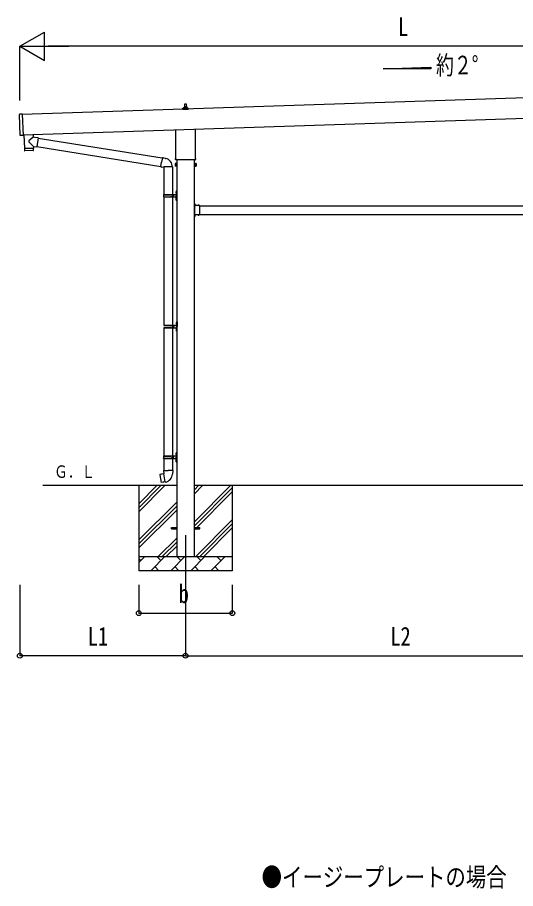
# Model space of a CAD drawing. Units: millimetres, scale not verified. Extents: x -16820 to 16820, y -11880 to 11880.
# Drawn here: x -4928 to -1414, y -5409 to 736 of the extents above; entities that cross this region are included whole.
import ezdxf
from ezdxf.enums import TextEntityAlignment as Align

# ---------------------------------------------------------------- set-up
doc = ezdxf.new("R2010")
doc.units = ezdxf.units.MM
doc.header["$LTSCALE"] = 50
for name, color, linetype in [('0-2_USER1', 3, 'Continuous'), ('0-4_YKK_12', 2, 'Continuous'), ('0-5_YKK_13', 4, 'Continuous'), ('0-6_YKK_A1', 4, 'Continuous'), ('0-7_YKK_D', 6, 'Continuous')]:
    doc.layers.add(name, color=color, linetype=linetype)
doc.styles.add('ＭＳ ゴシック', font='')
doc.styles.get('ＭＳ ゴシック').set_extended_font_data('MS Gothic')

msp = doc.modelspace()

# ---------------------------------------------------------------- linework, layer by layer
at = {"layer": '0-4_YKK_12'}
msp.add_line((-3742.18, -2916.64), (-3742.18, -3416.64), dxfattribs=at)
at = {"layer": '0-5_YKK_13'}
for p, q in [((-3748.18, 102.62), (-3747.45, 126.14)), ((-3746.45, 127.12), (-3737.9, 127.12)), ((-3736.9, 126.14), (-3736.18, 102.62)), ((-3760.43, 87.12), (-3760.43, 94.83)), ((-3723.93, 87.12), (-3760.43, 87.12)), ((-3760.04, 95.62), (-3724.31, 95.62)), ((-3759.66, 95.8), (-3752.94, 97.43)), ((-3752.56, 97.62), (-3731.79, 97.62)), ((-3752.18, 98.4), (-3752.18, 102.62)), ((-3751.18, 102.62), (-3733.18, 102.62)), ((-3732.18, 98.4), (-3732.18, 102.62)), ((-3724.69, 95.8), (-3731.41, 97.43)), ((-3723.93, 87.12), (-3723.93, 94.83)), ((-4908.47, -96.48), (-4913.4, 51.44)), ((-4893.45, 53.1), (-4912.44, 52.47)), ((-3810.48, -256.87), (-3810.48, -57.3)), ((-3673.88, -52.75), (-3673.88, -256.87)), ((-4817.98, -90.88), (-4817.38, -109.07)), ((-4781.78, -114.13), (-4790.74, -177.19)), ((-4782.04, -115.95), (-3906.05, -255.42)), ((-4815.22, -173.71), (-4846.72, -141.2)), ((-4815.22, -173.71), (-4790.74, -177.19)), ((-4815.22, -173.71), (-4814.82, -185.72)), ((-4790.48, -175.36), (-3916.47, -314.52)), ((-4878.75, -188.85), (-4878.09, -201.89)), ((-4817.48, -202.82), (-4874.99, -204.74)), ((-4874.29, -187.7), (-4874.24, -188.7)), ((-4819.32, -185.87), (-4819.31, -186.87)), ((-3916.79, -316.34), (-3911.26, -284.97)), ((-3905.73, -253.61), (-3911.26, -284.97)), ((-3905.73, -253.61), (-3904.58, -251.63)), ((-3904.58, -251.63), (-3901.02, -252.25)), ((-3901.02, -252.25), (-3900.61, -254.6)), ((-3886.09, -257.42), (-3884.41, -259.05)), ((-3884.41, -259.05), (-3882.29, -259.5)), ((-3816.18, -295.14), (-3815.42, -293.83)), ((-3816.18, -295.14), (-3816.18, -312.14)), ((-3809.18, -298.74), (-3815.42, -298.74)), ((-3812.18, -265.64), (-3812.18, -260.14)), ((-3674.24, -269.14), (-3810.11, -269.14)), ((-3675.18, -298.74), (-3668.94, -298.74)), ((-3672.18, -260.14), (-3672.18, -265.64)), ((-3668.18, -295.14), (-3668.94, -293.83)), ((-3668.18, -295.14), (-3668.18, -312.14)), ((-3916.79, -316.34), (-3916.39, -318.59)), ((-3916.79, -316.34), (-3911.64, -317.15)), ((-3916.39, -318.59), (-3912.83, -319.22)), ((-3912.83, -319.22), (-3911.64, -317.15)), ((-3911.64, -317.15), (-3897.03, -319.47)), ((-3897.03, -319.47), (-3894.83, -318.49)), ((-3834.53, -318.88), (-3895.71, -318.88)), ((-3894.68, -318.88), (-3894.68, -512.64)), ((-3834.68, -318.88), (-3834.68, -512.64)), ((-3816.18, -312.14), (-3815.42, -313.46)), ((-3809.18, -308.55), (-3815.42, -308.55)), ((-3809.18, -313.46), (-3815.42, -313.46)), ((-3806.68, -312.84), (-3809.18, -312.84)), ((-3677.68, -312.84), (-3675.18, -312.84)), ((-3675.18, -308.55), (-3668.94, -308.55)), ((-3675.18, -313.46), (-3668.94, -313.46)), ((-3668.18, -312.14), (-3668.94, -313.46)), ((-3808.68, -489.64), (-3805.68, -488.14)), ((-3808.68, -489.64), (-3808.68, -521.64)), ((-3805.68, -488.14), (-3805.68, -521.64)), ((-3805.68, -488.14), (-3804.68, -488.14)), ((-3804.68, -488.14), (-3804.68, -521.64)), ((-3897.68, -514.64), (-3847.34, -514.64)), ((-3897.68, -528.64), (-3847.34, -528.64)), ((-3896.68, -512.64), (-3810.68, -512.64)), ((-3896.68, -512.64), (-3896.68, -514.64)), ((-3896.68, -530.64), (-3896.68, -528.64)), ((-3896.68, -530.64), (-3810.68, -530.64)), ((-3894.68, -530.64), (-3894.68, -1435.14)), ((-3837.68, -512.64), (-3837.68, -517.14)), ((-3837.68, -517.14), (-3835.68, -517.14)), ((-3837.68, -530.64), (-3837.68, -526.14)), ((-3837.68, -526.14), (-3835.68, -526.14)), ((-3835.68, -517.14), (-3835.68, -521.64)), ((-3835.68, -526.14), (-3835.68, -521.64)), ((-3834.68, -530.64), (-3834.68, -1435.14)), ((-3829.68, -512.64), (-3829.68, -521.64)), ((-3829.68, -517.14), (-3826.68, -517.14)), ((-3829.68, -530.64), (-3829.68, -521.64)), ((-3829.68, -526.14), (-3826.68, -526.14)), ((-3826.68, -517.14), (-3826.68, -521.64)), ((-3826.68, -526.14), (-3826.68, -521.64)), ((-3810.98, -495.5), (-3808.93, -496.49)), ((-3810.98, -543.5), (-3808.93, -544.49)), ((-3809.71, -493.49), (-3809.08, -493.49)), ((-3809.71, -493.49), (-3809.71, -501.79)), ((-3809.71, -501.79), (-3809.08, -501.79)), ((-3809.71, -541.49), (-3809.08, -541.49)), ((-3809.71, -541.49), (-3809.71, -549.79)), ((-3809.71, -549.79), (-3809.08, -549.79)), ((-3809.08, -493.49), (-3809.08, -501.79)), ((-3809.08, -493.49), (-3808.68, -493.89)), ((-3809.08, -501.79), (-3808.68, -501.39)), ((-3809.08, -541.49), (-3809.08, -549.79)), ((-3809.08, -541.49), (-3808.68, -541.89)), ((-3809.08, -549.79), (-3808.68, -549.39)), ((-3808.93, -496.49), (-3808.32, -497.64)), ((-3808.93, -544.49), (-3808.32, -545.64)), ((-3808.68, -493.89), (-3808.68, -501.39)), ((-3808.68, -553.64), (-3808.68, -521.64)), ((-3808.68, -541.89), (-3808.68, -549.39)), ((-3805.68, -555.14), (-3805.68, -521.64)), ((-3804.68, -555.14), (-3804.68, -521.64)), ((-3808.68, -553.64), (-3805.68, -555.14)), ((-3805.68, -555.14), (-3804.68, -555.14)), ((-3678.08, -576.14), (-3679.68, -576.14)), ((-3679.68, -580.64), (-3678.08, -580.64)), ((-3678.08, -581.64), (-3679.68, -581.64)), ((-3673.98, -583.64), (-3679.68, -583.64)), ((-3678.08, -585.64), (-3679.68, -585.64)), ((-3679.68, -586.64), (-3678.08, -586.64)), ((-3678.08, -593.1), (-3678.08, -576.14)), ((-3678.08, -579.61), (-3678.08, -587.68)), ((-3678.08, -582.52), (-3675.42, -581.19)), ((-3678.08, -584.77), (-3675.42, -586.09)), ((-3641.68, -591.54), (-3678.08, -591.54)), ((-3677.68, -593.14), (-3674.68, -593.14)), ((-3677.68, -601.93), (-3677.68, -595.14)), ((-3677.68, -643.93), (-3677.68, -603.36)), ((-3677.21, -578.91), (-3677.38, -578.91)), ((-3677.21, -588.38), (-3677.38, -588.38)), ((-3654.41, -590.68), (-3654.41, -590.84)), ((-3645.64, -591.54), (-3653.71, -591.54)), ((-3650.8, -591.54), (-3652.13, -588.89)), ((-3648.55, -591.54), (-3647.23, -588.89)), ((-3644.94, -590.68), (-3644.94, -590.84)), ((-3641.68, -601.93), (-3641.68, -591.54)), ((-3641.68, -643.93), (-3641.68, -603.36)), ((-3678.08, -661.64), (-3679.68, -661.64)), ((-3678.08, -665.64), (-3679.68, -665.64)), ((-3678.08, -671.14), (-3679.68, -671.14)), ((-3678.08, -671.14), (-3678.08, -654.18)), ((-3641.68, -655.74), (-3678.08, -655.74)), ((-3678.08, -659.61), (-3678.08, -667.68)), ((-3678.08, -662.52), (-3675.42, -661.19)), ((-3678.08, -664.77), (-3675.42, -666.09)), ((-3677.68, -652.14), (-3677.68, -645.36)), ((-3674.68, -654.14), (-3677.68, -654.14)), ((-3677.21, -658.91), (-3677.38, -658.91)), ((-3677.21, -668.38), (-3677.38, -668.38)), ((-3654.41, -656.61), (-3654.41, -656.44)), ((-3645.64, -655.74), (-3653.71, -655.74)), ((-3650.8, -655.74), (-3652.13, -658.4)), ((-3648.55, -655.74), (-3647.23, -658.4)), ((-3644.94, -656.61), (-3644.94, -656.44)), ((-3641.68, -655.74), (-3641.68, -645.36)), ((-3806.18, -1412.14), (-3803.18, -1410.64)), ((-3806.18, -1412.14), (-3806.18, -1444.14)), ((-3803.18, -1410.64), (-3803.18, -1444.14)), ((-3803.18, -1410.64), (-3802.18, -1410.64)), ((-3802.18, -1410.64), (-3802.18, -1444.14)), ((-3895.18, -1437.14), (-3844.84, -1437.14)), ((-3895.18, -1451.14), (-3844.84, -1451.14)), ((-3894.68, -1453.14), (-3894.68, -2357.64)), ((-3894.18, -1435.14), (-3808.18, -1435.14)), ((-3894.18, -1453.14), (-3808.18, -1453.14)), ((-3835.18, -1435.14), (-3835.18, -1439.64)), ((-3835.18, -1439.64), (-3833.18, -1439.64)), ((-3835.18, -1453.14), (-3835.18, -1448.64)), ((-3835.18, -1448.64), (-3833.18, -1448.64)), ((-3834.68, -1453.14), (-3834.68, -2357.64)), ((-3833.18, -1439.64), (-3833.18, -1444.14)), ((-3833.18, -1448.64), (-3833.18, -1444.14)), ((-3827.18, -1435.14), (-3827.18, -1444.14)), ((-3827.18, -1439.64), (-3824.18, -1439.64)), ((-3827.18, -1453.14), (-3827.18, -1444.14)), ((-3827.18, -1448.64), (-3824.18, -1448.64)), ((-3824.18, -1439.64), (-3824.18, -1444.14)), ((-3824.18, -1448.64), (-3824.18, -1444.14)), ((-3808.48, -1418), (-3806.43, -1418.99)), ((-3808.48, -1466), (-3806.43, -1466.99)), ((-3807.21, -1415.99), (-3806.58, -1415.99)), ((-3807.21, -1415.99), (-3807.21, -1424.29)), ((-3807.21, -1424.29), (-3806.58, -1424.29)), ((-3807.21, -1463.99), (-3806.58, -1463.99)), ((-3807.21, -1463.99), (-3807.21, -1472.29)), ((-3807.21, -1472.29), (-3806.58, -1472.29)), ((-3806.58, -1415.99), (-3806.58, -1424.29)), ((-3806.58, -1415.99), (-3806.18, -1416.39)), ((-3806.58, -1424.29), (-3806.18, -1423.89)), ((-3806.58, -1463.99), (-3806.58, -1472.29)), ((-3806.58, -1463.99), (-3806.18, -1464.39)), ((-3806.58, -1472.29), (-3806.18, -1471.89)), ((-3806.43, -1418.99), (-3805.82, -1420.14)), ((-3806.43, -1466.99), (-3805.82, -1468.14)), ((-3806.18, -1416.39), (-3806.18, -1423.89)), ((-3806.18, -1476.14), (-3806.18, -1444.14)), ((-3806.18, -1464.39), (-3806.18, -1471.89)), ((-3803.18, -1477.64), (-3803.18, -1444.14)), ((-3802.18, -1477.64), (-3802.18, -1444.14)), ((-3806.18, -1476.14), (-3803.18, -1477.64)), ((-3803.18, -1477.64), (-3802.18, -1477.64)), ((-3808.68, -2334.64), (-3805.68, -2333.14)), ((-3808.68, -2334.64), (-3808.68, -2366.64)), ((-3805.68, -2333.14), (-3805.68, -2366.64)), ((-3805.68, -2333.14), (-3804.68, -2333.14)), ((-3804.68, -2333.14), (-3804.68, -2366.64)), ((-3897.68, -2359.64), (-3847.34, -2359.64)), ((-3897.68, -2373.64), (-3847.34, -2373.64)), ((-3896.68, -2357.64), (-3810.68, -2357.64)), ((-3896.68, -2357.64), (-3896.68, -2359.64)), ((-3896.68, -2375.64), (-3896.68, -2373.64)), ((-3896.68, -2375.64), (-3810.68, -2375.64)), ((-3894.68, -2375.64), (-3894.68, -2460.57)), ((-3837.68, -2357.64), (-3837.68, -2362.14)), ((-3837.68, -2362.14), (-3835.68, -2362.14)), ((-3837.68, -2375.64), (-3837.68, -2371.14)), ((-3837.68, -2371.14), (-3835.68, -2371.14)), ((-3835.68, -2362.14), (-3835.68, -2366.64)), ((-3835.68, -2371.14), (-3835.68, -2366.64)), ((-3834.68, -2375.64), (-3834.68, -2460.57)), ((-3829.68, -2357.64), (-3829.68, -2366.64)), ((-3829.68, -2362.14), (-3826.68, -2362.14)), ((-3829.68, -2375.64), (-3829.68, -2366.64)), ((-3829.68, -2371.14), (-3826.68, -2371.14)), ((-3826.68, -2362.14), (-3826.68, -2366.64)), ((-3826.68, -2371.14), (-3826.68, -2366.64)), ((-3810.98, -2340.5), (-3808.93, -2341.49)), ((-3810.98, -2388.5), (-3808.93, -2389.49)), ((-3809.71, -2338.49), (-3809.08, -2338.49)), ((-3809.71, -2338.49), (-3809.71, -2346.79)), ((-3809.71, -2346.79), (-3809.08, -2346.79)), ((-3809.71, -2386.49), (-3809.08, -2386.49)), ((-3809.71, -2386.49), (-3809.71, -2394.79)), ((-3809.71, -2394.79), (-3809.08, -2394.79)), ((-3809.08, -2338.49), (-3809.08, -2346.79)), ((-3809.08, -2338.49), (-3808.68, -2338.89)), ((-3809.08, -2346.79), (-3808.68, -2346.39)), ((-3809.08, -2386.49), (-3809.08, -2394.79)), ((-3809.08, -2386.49), (-3808.68, -2386.89)), ((-3809.08, -2394.79), (-3808.68, -2394.39)), ((-3808.93, -2341.49), (-3808.32, -2342.64)), ((-3808.93, -2389.49), (-3808.32, -2390.64)), ((-3808.68, -2338.89), (-3808.68, -2346.39)), ((-3808.68, -2398.64), (-3808.68, -2366.64)), ((-3808.68, -2386.89), (-3808.68, -2394.39)), ((-3805.68, -2400.14), (-3805.68, -2366.64)), ((-3804.68, -2400.14), (-3804.68, -2366.64)), ((-3808.68, -2398.64), (-3805.68, -2400.14)), ((-3805.68, -2400.14), (-3804.68, -2400.14)), ((-3923.14, -2489.02), (-3923.95, -2490.19)), ((-3923.95, -2490.19), (-3914.33, -2544.75)), ((-3895.27, -2483.77), (-3923.14, -2489.02)), ((-3910.39, -2486.42), (-3910.61, -2486.66)), ((-3896.53, -2460.57), (-3898.68, -2461.35)), ((-3898.68, -2461.35), (-3898.68, -2464.97)), ((-3898.68, -2464.97), (-3896.44, -2465.79)), ((-3896.53, -2460.57), (-3864.68, -2460.57)), ((-3896.53, -2460.57), (-3896.44, -2465.79)), ((-3896.44, -2465.79), (-3896.18, -2480.57)), ((-3896.18, -2480.57), (-3894.83, -2482.57)), ((-3884.91, -2541.07), (-3895.05, -2483.59)), ((-3895.02, -2482.77), (-3895.02, -2483.48)), ((-3894.83, -2482.57), (-3894.86, -2482.58)), ((-3832.83, -2460.57), (-3864.68, -2460.57)), ((-3834.49, -2482.51), (-3834.56, -2484.67)), ((-3833.18, -2480.57), (-3834.49, -2482.51)), ((-3830.68, -2464.97), (-3832.92, -2465.79)), ((-3832.83, -2460.57), (-3830.68, -2461.35)), ((-3830.68, -2461.35), (-3830.68, -2464.97)), ((-3900.3, -2543.66), (-3900.58, -2543.51)), ((-3884.61, -2541.83), (-3884.85, -2541.17)), ((-3842.18, -2862.14), (-3804.68, -2862.14)), ((-3842.18, -2871.14), (-3842.18, -2862.14)), ((-3842.18, -2871.14), (-3804.68, -2871.14)), ((-3679.68, -2862.14), (-3642.18, -2862.14)), ((-3679.68, -2871.14), (-3642.18, -2871.14)), ((-3642.18, -2871.14), (-3642.18, -2862.14))]:
    msp.add_line(p, q, dxfattribs=at)
for points in [[(-4893.45, 53.1), (-4888.45, -96.82), (-4907.44, -97.45)], [(-4881.95, -93.01), (-4878.79, -187.85), (-4814.82, -185.72)], [(-4817.38, -109.07), (-4819.47, -110.83), (-4846.68, -133.87)], [(-4781.78, -114.13), (-4807.69, -110.44), (-4817.38, -109.07)], [(-4814.58, -199.77), (-4814.79, -186.72), (-4878.75, -188.85)], [(-3905.73, -253.61), (-3900.61, -254.6), (-3886.09, -257.42)], [(-3809.18, -313.46), (-3809.18, -293.83), (-3815.42, -293.83)], [(-3809.18, -312.84), (-3809.18, -294.44), (-3806.68, -294.44)], [(-3675.18, -312.84), (-3675.18, -294.44), (-3677.68, -294.44)], [(-3675.18, -313.46), (-3675.18, -293.83), (-3668.94, -293.83)], [(-3810.98, -499.79), (-3808.93, -498.79), (-3808.32, -497.64)], [(-3810.98, -547.79), (-3808.93, -546.79), (-3808.32, -545.64)], [(-3679.68, -591.14), (-3679.68, -585.14), (-3679.68, -582.14), (-3679.68, -576.14)], [(-3677.68, -595.14), (-3674.68, -595.14), (-3674.68, -591.54)], [(-3679.68, -671.14), (-3679.68, -665.14), (-3679.68, -662.14), (-3679.68, -656.14)], [(-3677.68, -652.14), (-3674.68, -652.14), (-3674.68, -655.74)], [(-3808.48, -1422.29), (-3806.43, -1421.29), (-3805.82, -1420.14)], [(-3808.48, -1470.29), (-3806.43, -1469.29), (-3805.82, -1468.14)], [(-3810.98, -2344.79), (-3808.93, -2343.79), (-3808.32, -2342.64)], [(-3810.98, -2392.79), (-3808.93, -2391.79), (-3808.32, -2390.64)], [(-3908.15, -2486.2), (-3908.43, -2486.05), (-3910.39, -2486.42)], [(-3832.83, -2460.57), (-3832.92, -2465.79), (-3833.18, -2480.57)], [(-3885.18, -2540.98), (-3913.16, -2545.57), (-3914.33, -2544.75)], [(-3898.12, -2543.1), (-3898.33, -2543.34), (-3900.3, -2543.66)]]:
    msp.add_lwpolyline(points, dxfattribs=at)
for points in [[(-3806.68, -314.14), (-3806.68, -293.14), (-3804.68, -293.14), (-3804.68, -314.14)], [(-3677.68, -314.14), (-3677.68, -293.14), (-3679.68, -293.14), (-3679.68, -314.14)]]:
    msp.add_lwpolyline(points, close=True, dxfattribs=at)
for centre, radius, start, end in [((-3746.45, 126.12), 1, 90, 178.60509), ((-3737.9, 126.12), 1, 1.39491, 90), ((-3759.43, 94.83), 1, 103.62699, 180), ((-3753.18, 98.4), 1, 283.62699, 0), ((-3748.09, 101.98), 4.13, 90, 171.17633), ((-3751.18, 101.62), 1, 90, 180), ((-3738.84, 102.62), 4.83, 133.60282, 180), ((-3745.51, 102.62), 4.83, 0, 46.39718), ((-3736.26, 101.98), 4.13, 8.82367, 90), ((-3733.18, 101.62), 1, 0, 90), ((-3731.18, 98.4), 1, 180, 256.37301), ((-3724.93, 94.83), 1, 0, 76.37301), ((-4912.4, 51.47), 1, 91.90915, 181.90915), ((-4907.47, -96.45), 1, 181.90915, 271.90915), ((-4843.3, -137.55), 5, 132.56466, 226.88314), ((-4875.1, -201.74), 3, 182.90915, 271.95747), ((-4817.58, -199.82), 3, 271.90915, 0.90915), ((-3894.83, -318.49), 60.3, 359.62495, 78), ((-3799.94, -303.64), 16.24, 162.41205, 197.58795), ((-3811.83, -296.28), 4.34, 145.61575, 214.38425), ((-3808.18, -260.14), 4, 125.09963, 180), ((-3808.18, -265.64), 4, 180, 194.47751), ((-3808.18, -265.64), 4, 194.47751, 241.04498), ((-3676.18, -265.64), 4, 298.95502, 345.52249), ((-3676.18, -260.14), 4, 0, 54.90037), ((-3676.18, -265.64), 4, 345.52249, 0), ((-3684.42, -303.64), 16.24, 342.41205, 17.58795), ((-3672.52, -296.28), 4.34, 325.61575, 34.38425), ((-3811.83, -311.01), 4.34, 145.61575, 214.38425), ((-3672.52, -311.01), 4.34, 325.61575, 34.38425), ((-3848.93, -521.64), 49.25, 171.82876, 180.00002), ((-3848.93, -521.64), 49.25, 180.00002, 188.17127), ((-3847.34, -512.64), 2, 270, 359.99998), ((-3847.34, -530.64), 2, 0.00005, 90.00004), ((-3805.38, -497.64), 6, 136.21765, 223.78235), ((-3805.38, -545.64), 6, 136.21765, 223.78235), ((-3810.68, -510.64), 2, 270, 359.99998), ((-3810.68, -532.64), 2, 0.00005, 90.00004), ((-3677.68, -591.14), 2, 180, 270), ((-3677.38, -579.61), 0.7, 90, 180), ((-3677.38, -587.68), 0.7, 180, 270), ((-3678.38, -602.64), 1, 314.427, 45.573), ((-3677.21, -579.77), 0.862, 39.12355, 90), ((-3677.21, -587.52), 0.862, 270, 320.87645), ((-3681.98, -583.64), 7, 0, 39.12355), ((-3681.98, -583.64), 7, 320.87645, 0), ((-3653.55, -590.68), 0.862, 129.12355, 180), ((-3653.71, -590.84), 0.7, 180, 270), ((-3649.68, -595.44), 7, 90, 129.12355), ((-3649.68, -595.44), 7, 50.87645, 90), ((-3645.64, -590.84), 0.7, 270, 0), ((-3645.8, -590.68), 0.862, 0, 50.87645), ((-3640.98, -602.64), 1, 134.427, 225.573), ((-3677.68, -656.14), 2, 90, 180), ((-3677.38, -659.61), 0.7, 90, 180), ((-3677.38, -667.68), 0.7, 180, 270), ((-3678.38, -644.64), 1, 314.427, 45.573), ((-3677.21, -659.77), 0.862, 39.12355, 90), ((-3677.21, -667.52), 0.862, 270, 320.87645), ((-3681.98, -663.64), 7, 0, 39.12355), ((-3681.98, -663.64), 7, 320.87645, 0), ((-3653.71, -656.44), 0.7, 90, 180), ((-3653.55, -656.61), 0.862, 180, 230.87645), ((-3649.68, -651.84), 7, 230.87645, 270), ((-3649.68, -651.84), 7, 270, 309.12355), ((-3645.64, -656.44), 0.7, 0, 90), ((-3645.8, -656.61), 0.862, 309.12355, 0), ((-3640.98, -644.64), 1, 134.427, 225.573), ((-3844.84, -1435.14), 2, 270, 359.99998), ((-3844.84, -1453.14), 2, 0.00005, 90.00004), ((-3802.88, -1420.14), 6, 136.21765, 223.78235), ((-3802.88, -1468.14), 6, 136.21765, 223.78235), ((-3808.18, -1433.14), 2, 270, 359.99998), ((-3808.18, -1455.14), 2, 0.00005, 90.00004), ((-3848.93, -2366.64), 49.25, 171.82876, 180.00002), ((-3848.93, -2366.64), 49.25, 180.00002, 188.17127), ((-3847.34, -2357.64), 2, 270, 359.99998), ((-3847.34, -2375.64), 2, 0.00005, 90.00004), ((-3805.38, -2342.64), 6, 136.21765, 223.78235), ((-3805.38, -2390.64), 6, 136.21765, 223.78235), ((-3810.68, -2355.64), 2, 270, 359.99998), ((-3810.68, -2377.64), 2, 0.00005, 90.00004), ((-3895.32, -2483.48), 0.3, 280.66842, 0), ((-3894.82, -2482.77), 0.2, 100, 180), ((-3894.83, -2482.57), 60.3, 279.96938, 358), ((-3885.13, -2541.27), 0.3, 20, 99.33158), ((-3884.42, -2541.76), 0.2, 200, 279.96938)]:
    msp.add_arc(centre, radius, start, end, dxfattribs=at)
at = {"layer": '0-6_YKK_A1'}
for p, q in [((-2347.49, 373.54), (-2011.49, 385.96)), ((-2011.49, 373.54), (-2347.49, 373.54)), ((-2011.49, 385.96), (-2011.49, 373.54)), ((498.66, 231.39), (-4893.4, 51.68)), ((-4888.57, -93.24), (503.49, 86.5)), ((-3804.68, -269.14), (-3804.68, -3066.64)), ((-3679.68, -3066.64), (-3679.68, -269.14)), ((-3641.68, -593.64), (-742.68, -593.64)), ((-3674.68, -653.64), (-3679.18, -653.64)), ((-3641.68, -653.64), (-742.68, -653.64)), ((-3804.68, -2566.64), (-4748.84, -2566.64)), ((-4072.18, -2566.64), (-4072.18, -3166.64)), ((-4072.18, -2751.69), (-3887.13, -2566.64)), ((-4072.18, -2723.41), (-3915.41, -2566.64)), ((-4072.18, -2695.13), (-3943.69, -2566.64)), ((-704.68, -2566.64), (-3679.68, -2566.64)), ((-3679.68, -2821.74), (-3424.58, -2566.64)), ((-3679.68, -2623.75), (-3622.57, -2566.64)), ((-3679.68, -2595.47), (-3650.85, -2566.64)), ((-3412.18, -2566.64), (-3412.18, -3166.64)), ((-3679.68, -2850.03), (-3412.18, -2582.53)), ((-3679.68, -2878.31), (-3412.18, -2610.81)), ((-4072.18, -2949.68), (-3804.68, -2682.18)), ((-4072.18, -2977.97), (-3804.68, -2710.47)), ((-4072.18, -3006.25), (-3804.68, -2738.75)), ((-3670.02, -3066.64), (-3412.18, -2808.8)), ((-3641.73, -3066.64), (-3412.18, -2837.09)), ((-3613.45, -3066.64), (-3412.18, -2865.37)), ((-3934.58, -3066.64), (-3804.68, -2936.74)), ((-3906.29, -3066.64), (-3804.68, -2965.03)), ((-3878.01, -3066.64), (-3804.68, -2993.31)), ((-4072.18, -3066.64), (-3412.18, -3066.64)), ((-4072.18, -3109.54), (-4029.28, -3066.64)), ((-3987.86, -3166.64), (-3887.86, -3066.64)), ((-3916.42, -3095.2), (-3944.97, -3066.64)), ((-3846.44, -3166.64), (-3746.44, -3066.64)), ((-3774.99, -3095.2), (-3803.55, -3066.64)), ((-3705.02, -3166.64), (-3605.02, -3066.64)), ((-3633.57, -3095.2), (-3662.13, -3066.64)), ((-3563.6, -3166.64), (-3463.6, -3066.64)), ((-3492.15, -3095.2), (-3520.7, -3066.64)), ((-3415.46, -3066.64), (-3412.18, -3063.36)), ((-4057.84, -3095.2), (-4072.18, -3080.86)), ((-3412.18, -3166.64), (-4072.18, -3166.64)), ((-3959.31, -3138.09), (-3930.76, -3166.64)), ((-3817.89, -3138.09), (-3789.33, -3166.64)), ((-3676.47, -3138.09), (-3647.91, -3166.64)), ((-3535.04, -3138.09), (-3506.49, -3166.64))]:
    msp.add_line(p, q, dxfattribs=at)
msp.add_lwpolyline([(-3674.68, -593.64), (-3679.18, -593.64), (-3679.18, -653.64)], dxfattribs=at)
at = {"layer": '0-7_YKK_D'}
for p, q in [((-4910.87, 532.47), (-4737.67, 632.47)), ((-4737.67, 432.47), (-4737.67, 632.47)), ((-4910.87, 151.16), (-4910.87, 533.47)), ((-4910.87, 532.47), (-4737.67, 432.47)), ((-4910.87, 532.47), (-4564.46, 532.47)), ((320.97, 532.47), (-4710.87, 532.47)), ((-4910.87, -3267.64), (-4910.87, -3767.64)), ((-4072.18, -3266.64), (-4072.18, -3467.64)), ((-3742.18, -3266.64), (-3742.18, -3767.64)), ((-3742.18, -3266.64), (-3742.18, -3767.64)), ((-3412.18, -3266.64), (-3412.18, -3467.64)), ((-4072.18, -3466.64), (-3412.18, -3466.64)), ((-3742.18, -3766.64), (-4910.87, -3766.64)), ((-3742.18, -3766.64), (-642.18, -3766.64))]:
    msp.add_line(p, q, dxfattribs=at)
for centre in [(-4072.18, -3466.64), (-3412.18, -3466.64), (-4910.87, -3766.64), (-3742.18, -3766.64), (-3742.18, -3766.64)]:
    msp.add_circle(centre, 17, dxfattribs=at)

# ---------------------------------------------------------------- texts
at = {"layer": '0-2_USER1', "style": 'ＭＳ ゴシック'}
for s, width, p in [('約２°', 0.7, (-1975.28, 294.06)), ('●イージープレートの場合', 0.8, (-3205.82, -5433.58))]:
    msp.add_text(s, height=132, dxfattribs=dict(at, width=width)).set_placement(p, align=Align.BOTTOM_LEFT)
at = {"layer": '0-6_YKK_A1', "style": 'ＭＳ ゴシック', "width": 0.8}
msp.add_text('Ｇ．Ｌ', height=87.98, dxfattribs=at).set_placement((-4668.66, -2538.19), align=Align.BOTTOM_LEFT)
at = {"layer": '0-7_YKK_D', "style": 'ＭＳ ゴシック', "width": 0.8}
for s, p in [('L', (-2242.95, 564.47)), ('b', (-3790.18, -3434.64)), ('L1', (-4432.12, -3734.64)), ('L2', (-2297.78, -3734.64))]:
    msp.add_text(s, height=132, dxfattribs=at).set_placement(p, align=Align.BOTTOM_LEFT)

doc.saveas('drawing.dxf')
